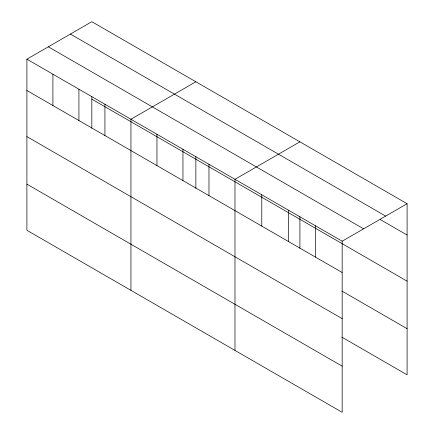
<?xml version="1.0" encoding="UTF-8"?>
<svg xmlns="http://www.w3.org/2000/svg" width="434" height="434" viewBox="0 0 434 434"><rect width="100%" height="100%" fill="white"/><g stroke="black" fill="none" stroke-linecap="round" stroke-linejoin="round"><path stroke-width="0.65" d="M26.903 59.187L342.171 241.201L342.171 412.3L26.903 230.286L26.903 59.187L91.829 21.7L407.097 203.714L407.097 374.813L341.851 337.147M195.87 81.766L130.943 119.252L130.943 290.351M299.905 141.831L234.978 179.318L234.978 350.417M342.171 241.201L407.097 203.714M70.406 34.069L385.669 216.089M380.298 219.571L407.097 235.044M48.331 46.812L363.594 228.832M91.829 99.153L407.097 281.167M26.903 90.511L342.171 272.525M341.851 291.019L407.097 328.69M26.903 136.634L342.171 318.654M26.903 184.157L342.171 366.177M315.372 225.729L315.372 257.053M299.905 216.647L299.905 248.324M288.572 210.257L288.572 241.586M261.778 194.785L261.778 226.114M208.971 164.302L208.971 195.626M195.87 156.582L195.87 188.258M182.958 149.285L182.958 180.609M156.951 134.269L156.951 165.593M104.93 104.236L104.93 135.56M91.829 96.516L91.829 128.193M78.923 89.22L78.923 120.543M52.915 74.203L52.915 105.527"/></g></svg>
